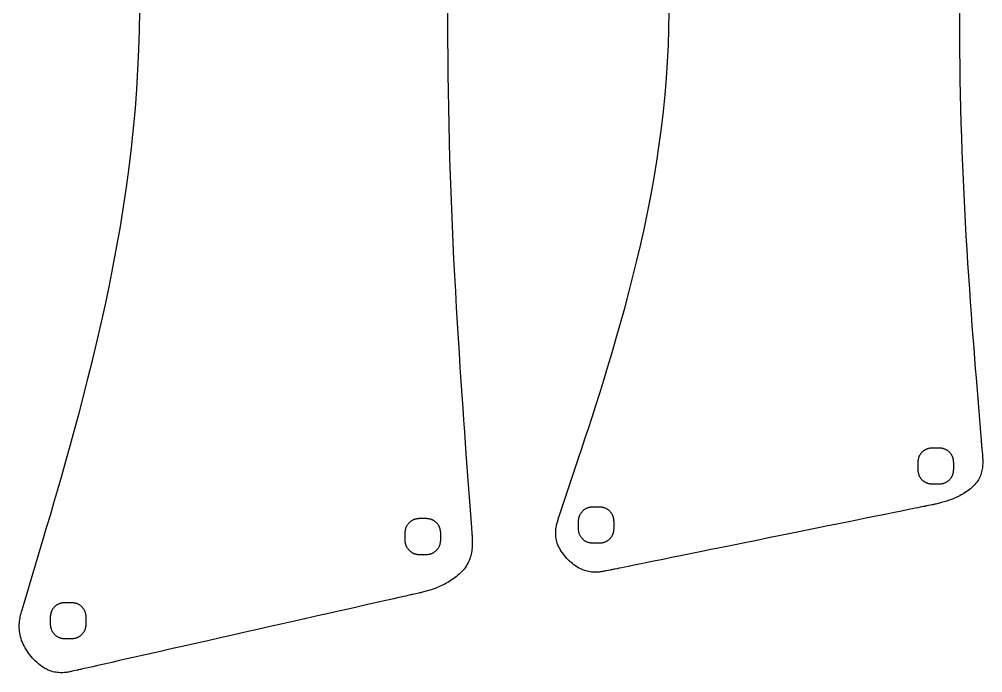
# Model space of a CAD drawing. Header units: millimetres. Extents: x 364 to 1012, y -1653 to -989.
# Drawn here: x 820.8 to 1012.4, y -1630.6 to -1500.6 of the extents above; entities that cross this region are included whole.
import ezdxf

# ---------------------------------------------------------------- set-up
doc = ezdxf.new("R2010")
doc.units = ezdxf.units.MM

msp = doc.modelspace()

# ---------------------------------------------------------------- linework, layer by layer
at = {"flags": 128}
for points in [[(905.985451, -1498.018766), (905.979526, -1501.389798), (905.985952, -1504.758687), (906.004728, -1508.125435), (906.035855, -1511.490039), (906.079332, -1514.852502), (906.135159, -1518.212821), (906.203336, -1521.570998), (906.283864, -1524.927033), (906.376742, -1528.280925), (906.481971, -1531.632675), (906.599549, -1534.982282), (906.729273, -1538.328379), (906.87011, -1541.664123), (907.020827, -1544.981302), (907.180188, -1548.271707), (907.346955, -1551.527127), (907.519896, -1554.739351), (907.697772, -1557.900169), (907.879348, -1561.00137), (908.063391, -1564.034743), (908.248662, -1566.992078), (908.433927, -1569.865163), (908.61795, -1572.645789), (908.799496, -1575.325745), (908.977329, -1577.89682), (909.150212, -1580.350803), (909.316911, -1582.679484), (909.47619, -1584.874652), (909.626813, -1586.928096), (909.767544, -1588.831606), (910.721339, -1601.667342), (910.811735, -1602.883589), (910.825821, -1603.074941), (910.840355, -1603.283298), (910.854431, -1603.507417), (910.867139, -1603.746061), (910.877573, -1603.997988), (910.884824, -1604.261959), (910.887985, -1604.536735), (910.886147, -1604.821074), (910.878406, -1605.113737), (910.863851, -1605.413484), (910.841575, -1605.719075), (910.81067, -1606.029271), (910.770231, -1606.34283), (910.719347, -1606.658514), (910.657112, -1606.975082), (910.582618, -1607.291294), (910.494957, -1607.605911), (910.393222, -1607.917692), (910.276506, -1608.225397), (910.143899, -1608.527787), (909.99479, -1608.823814), (909.829744, -1609.113198), (909.649621, -1609.395852), (909.455282, -1609.67169), (909.247587, -1609.940624), (909.027396, -1610.202568), (908.79557, -1610.457435), (908.552968, -1610.705137), (908.300451, -1610.945588), (908.03888, -1611.1787), (907.769116, -1611.404387), (907.492016, -1611.622562), (907.208444, -1611.833137), (906.919257, -1612.036026), (906.625318, -1612.231142), (906.327487, -1612.418398), (906.026623, -1612.597706), (905.723587, -1612.768981), (905.419239, -1612.932133), (905.11444, -1613.087078), (904.810027, -1613.233783), (904.506755, -1613.372438), (904.205354, -1613.503288), (903.906556, -1613.626579), (903.61109, -1613.742553), (903.31969, -1613.85146), (903.033086, -1613.953541), (902.752009, -1614.049043), (902.47719, -1614.138211), (902.209361, -1614.221289), (901.949252, -1614.298523), (901.697595, -1614.370159), (901.455122, -1614.43644), (901.222562, -1614.497613), (901.000647, -1614.553922), (900.79011, -1614.605613), (900.59168, -1614.652929), (900.406089, -1614.696118), (900.234069, -1614.735424), (899.074182, -1614.997292), (899.072792, -1614.997606), (899.063063, -1614.999802), (899.036656, -1615.005763), (898.985233, -1615.017373), (898.900454, -1615.036512), (898.773981, -1615.065064), (898.597474, -1615.104911), (898.362594, -1615.157937), (898.061003, -1615.226022), (897.684361, -1615.311051), (897.224332, -1615.414905), (896.672572, -1615.539467), (896.020748, -1615.68662), (895.260516, -1615.858246), (894.38354, -1616.056228), (893.381479, -1616.282448), (892.245996, -1616.538789), (890.968751, -1616.827134), (889.541406, -1617.149363), (887.955622, -1617.507362), (886.207228, -1617.902071), (884.308733, -1618.330666), (882.276817, -1618.789381), (880.128154, -1619.274452), (877.879426, -1619.782114), (875.547308, -1620.308601), (873.148478, -1620.850149), (870.699616, -1621.402991), (868.217397, -1621.963365), (865.7185, -1622.527503), (863.219604, -1623.091642), (860.737385, -1623.652015), (858.288522, -1624.204858), (855.889693, -1624.746406), (853.557574, -1625.272893), (851.308846, -1625.780554), (849.160184, -1626.265626), (847.128267, -1626.724341), (845.229773, -1627.152936), (843.481379, -1627.547645), (841.895595, -1627.905643), (840.46825, -1628.227873), (839.191005, -1628.516218), (838.055522, -1628.772559), (837.053461, -1628.998779), (836.176485, -1629.196761), (835.416253, -1629.368387), (834.764428, -1629.51554), (834.212669, -1629.640102), (833.752639, -1629.743956), (833.375998, -1629.828985), (833.074407, -1629.89707), (832.839527, -1629.950095), (832.66302, -1629.989943), (832.536547, -1630.018495), (832.451767, -1630.037634), (832.400344, -1630.049243), (832.373938, -1630.055204), (832.364209, -1630.057401), (832.362819, -1630.057715), (831.360691, -1630.283927), (831.202969, -1630.319336), (831.030887, -1630.356824), (830.845123, -1630.395079), (830.646347, -1630.432785), (830.435237, -1630.468629), (830.212464, -1630.501298), (829.978703, -1630.529477), (829.734628, -1630.551852), (829.480912, -1630.567111), (829.21823, -1630.573938), (828.947256, -1630.571021), (828.668665, -1630.557045), (828.383128, -1630.530697), (828.091321, -1630.490662), (827.793917, -1630.435629), (827.491592, -1630.364281), (827.185018, -1630.275305), (826.874868, -1630.167389), (826.56182, -1630.039217), (826.246543, -1629.889476), (825.929796, -1629.717282), (825.61266, -1629.523462), (825.296299, -1629.309274), (824.981878, -1629.075976), (824.670559, -1628.824823), (824.363507, -1628.557075), (824.061885, -1628.273988), (823.766858, -1627.976818), (823.479589, -1627.666825), (823.201242, -1627.345264), (822.932981, -1627.013394), (822.675971, -1626.672471), (822.431373, -1626.323753), (822.200354, -1625.968497), (821.984076, -1625.607961), (821.783703, -1625.243401), (821.600399, -1624.876074), (821.435328, -1624.50724), (821.289655, -1624.138153), (821.164542, -1623.770072), (821.060735, -1623.40417), (820.977311, -1623.041278), (820.912925, -1622.682146), (820.866233, -1622.327522), (820.835893, -1621.978153), (820.820562, -1621.634789), (820.818896, -1621.298177), (820.829551, -1620.969064), (820.851186, -1620.6482), (820.882456, -1620.336333), (820.922019, -1620.03421), (820.96853, -1619.742579), (821.020647, -1619.462191), (821.077026, -1619.193791), (821.136325, -1618.938129), (821.1972, -1618.695952), (821.258309, -1618.468009), (821.318306, -1618.255049), (821.37585, -1618.057818), (821.77227, -1616.728637)], [(821.77227, -1616.728637), (825.707785, -1603.541228), (826.32666, -1601.465893), (826.998758, -1599.202843), (827.718267, -1596.76217), (828.479378, -1594.153971), (829.276282, -1591.388339), (830.103165, -1588.47537), (830.95422, -1585.425159), (831.823635, -1582.2478), (832.705601, -1578.953388), (833.594306, -1575.552018), (834.483941, -1572.053785), (835.368695, -1568.468782), (836.242757, -1564.807106), (837.100318, -1561.078851), (837.935567, -1557.294111), (838.742695, -1553.462982), (839.515889, -1549.595559), (840.249342, -1545.701935), (840.937241, -1541.792206), (841.573776, -1537.876466), (842.154059, -1533.963132), (842.676888, -1530.053902), (843.141981, -1526.148796), (843.549056, -1522.247836), (843.897833, -1518.351042), (844.188032, -1514.458432), (844.41937, -1510.570029), (844.591567, -1506.685851), (844.704342, -1502.805919), (844.757412, -1498.930254)], [(1007.755809, -1498.411869), (1007.750224, -1501.264281), (1007.756281, -1504.11488), (1007.773981, -1506.963666), (1007.803323, -1509.810639), (1007.844308, -1512.6558), (1007.896935, -1515.499146), (1007.961203, -1518.340681), (1008.037115, -1521.180403), (1008.124669, -1524.018312), (1008.223866, -1526.854408), (1008.334703, -1529.688691), (1008.456991, -1532.520004), (1008.589754, -1535.342556), (1008.731831, -1538.1494), (1008.882057, -1540.933589), (1009.039264, -1543.688175), (1009.20229, -1546.406211), (1009.36997, -1549.080749), (1009.541137, -1551.704842), (1009.714629, -1554.271542), (1009.88928, -1556.773903), (1010.063924, -1559.204975), (1010.237398, -1561.557812), (1010.408537, -1563.825467), (1010.576175, -1566.000992), (1010.739147, -1568.077439), (1010.89629, -1570.047861), (1011.046439, -1571.905311), (1011.188427, -1573.642841), (1011.321091, -1575.253503), (1012.220209, -1586.114511), (1012.305423, -1587.143643), (1012.318701, -1587.305556), (1012.332403, -1587.481858), (1012.345672, -1587.671497), (1012.357651, -1587.873426), (1012.367486, -1588.086596), (1012.374322, -1588.309956), (1012.377302, -1588.542458), (1012.37557, -1588.783053), (1012.368272, -1589.030691), (1012.354551, -1589.284323), (1012.333552, -1589.5429), (1012.304419, -1589.805373), (1012.266298, -1590.070693), (1012.218331, -1590.33781), (1012.159664, -1590.605675), (1012.08944, -1590.87324), (1012.006805, -1591.139454), (1011.910902, -1591.403268), (1011.800876, -1591.663634), (1011.675872, -1591.919503), (1011.53531, -1592.169987), (1011.379725, -1592.41485), (1011.209928, -1592.654019), (1011.026729, -1592.88742), (1010.830941, -1593.11498), (1010.623372, -1593.336625), (1010.404836, -1593.552281), (1010.176141, -1593.761875), (1009.9381, -1593.965334), (1009.691524, -1594.162583), (1009.437224, -1594.353549), (1009.176009, -1594.538158), (1008.908693, -1594.716337), (1008.636084, -1594.888013), (1008.358995, -1595.053111), (1008.078238, -1595.211558), (1007.794621, -1595.36328), (1007.508956, -1595.508205), (1007.222055, -1595.646257), (1006.934729, -1595.777364), (1006.647767, -1595.901499), (1006.36188, -1596.018823), (1006.077757, -1596.129542), (1005.796088, -1596.233865), (1005.51756, -1596.331997), (1005.242865, -1596.424149), (1004.97269, -1596.510525), (1004.707726, -1596.591334), (1004.448662, -1596.666784), (1004.196186, -1596.737081), (1003.950988, -1596.802433), (1003.713758, -1596.863048), (1003.485184, -1596.919132), (1003.265956, -1596.970894), (1003.056763, -1597.01854), (1002.858294, -1597.062278), (1002.67124, -1597.102315), (1002.496288, -1597.13886), (1002.334129, -1597.172119), (1001.240733, -1597.393699), (1001.239423, -1597.393965), (1001.230252, -1597.395823), (1001.205359, -1597.400867), (1001.156883, -1597.41069), (1001.076964, -1597.426885), (1000.957741, -1597.451045), (1000.791353, -1597.484761), (1000.569938, -1597.529629), (1000.285635, -1597.58724), (999.930585, -1597.659188), (999.496927, -1597.747064), (998.976798, -1597.852463), (998.362339, -1597.976977), (997.645688, -1598.122199), (996.818985, -1598.289722), (995.874369, -1598.481139), (994.803978, -1598.698043), (993.599952, -1598.942027), (992.25443, -1599.214683), (990.759552, -1599.517605), (989.111386, -1599.851589), (987.321724, -1600.214246), (985.406289, -1600.60239), (983.3808, -1601.012835), (981.260981, -1601.442394), (979.062553, -1601.887884), (976.801238, -1602.346116), (974.492758, -1602.813906), (972.152835, -1603.288068), (969.797189, -1603.765416), (967.441544, -1604.242764), (965.10162, -1604.716926), (962.79314, -1605.184717), (960.531825, -1605.642949), (958.333397, -1606.088438), (956.213578, -1606.517998), (954.188089, -1606.928443), (952.272654, -1607.316587), (950.482992, -1607.679244), (948.834826, -1608.013228), (947.339948, -1608.31615), (945.994426, -1608.588806), (944.7904, -1608.83279), (943.720009, -1609.049694), (942.775393, -1609.241111), (941.94869, -1609.408634), (941.232039, -1609.553856), (940.61758, -1609.67837), (940.097451, -1609.783769), (939.663793, -1609.871645), (939.308743, -1609.943593), (939.02444, -1610.001204), (938.803025, -1610.046071), (938.636637, -1610.079788), (938.517414, -1610.103948), (938.437494, -1610.120142), (938.389019, -1610.129966), (938.364126, -1610.135009), (938.354955, -1610.136868), (938.353645, -1610.137134), (937.408965, -1610.328544), (937.260284, -1610.358506), (937.098067, -1610.390226), (936.922952, -1610.422596), (936.735571, -1610.454501), (936.536563, -1610.484831), (936.326561, -1610.512473), (936.1062, -1610.536317), (935.876117, -1610.55525), (935.636946, -1610.568161), (935.389322, -1610.573938), (935.133882, -1610.57147), (934.871261, -1610.559644), (934.602093, -1610.53735), (934.327013, -1610.503474), (934.046659, -1610.456907), (933.761664, -1610.396536), (933.472665, -1610.321249), (933.180295, -1610.229935), (932.885192, -1610.121482), (932.587989, -1609.994778), (932.289399, -1609.849075), (931.990443, -1609.685074), (931.692219, -1609.503838), (931.395821, -1609.306431), (931.102349, -1609.093918), (930.812899, -1608.867361), (930.528568, -1608.627826), (930.250453, -1608.376375), (929.979652, -1608.114073), (929.717262, -1607.841983), (929.464379, -1607.56117), (929.222102, -1607.272697), (928.991526, -1606.977628), (928.77375, -1606.677026), (928.56987, -1606.371957), (928.380984, -1606.063483), (928.208189, -1605.752669), (928.05258, -1605.440578), (927.915258, -1605.128274), (927.797317, -1604.816821), (927.699461, -1604.507211), (927.620819, -1604.200149), (927.560124, -1603.896268), (927.516109, -1603.596201), (927.487508, -1603.300582), (927.473055, -1603.010043), (927.471485, -1602.725217), (927.481529, -1602.446737), (927.501924, -1602.175237), (927.531401, -1601.911349), (927.568696, -1601.655706), (927.612541, -1601.408942), (927.661671, -1601.17169), (927.714818, -1600.944583), (927.770717, -1600.728253), (927.828103, -1600.523335), (927.885708, -1600.33046), (927.942266, -1600.150262), (927.996512, -1599.983375), (928.370206, -1598.858684)], [(928.370206, -1598.858684), (932.080115, -1587.700106), (932.663513, -1585.944054), (933.297082, -1584.029165), (933.975345, -1581.96398), (934.692825, -1579.757043), (935.444045, -1577.416892), (936.223528, -1574.952073), (937.025795, -1572.371125), (937.84537, -1569.682591), (938.676777, -1566.895011), (939.514536, -1564.016929), (940.353172, -1561.056885), (941.187207, -1558.023422), (942.011163, -1554.925081), (942.819564, -1551.770403), (943.606932, -1548.567931), (944.36779, -1545.326206), (945.09666, -1542.053771), (945.788068, -1538.759166), (946.436532, -1535.450934), (947.036578, -1532.137615), (947.583595, -1528.826332), (948.076453, -1525.518523), (948.514884, -1522.214203), (948.898623, -1518.91339), (949.227407, -1515.616103), (949.500969, -1512.322356), (949.719046, -1509.032169), (949.881371, -1505.745557), (949.987682, -1502.462537), (950.03771, -1499.183128)], [(999.461708, -1589.444929), (999.46164, -1589.773717), (999.461662, -1589.825453), (999.461884, -1589.881826), (999.462505, -1589.942546), (999.463725, -1590.007318), (999.465744, -1590.075848), (999.468762, -1590.147845), (999.47298, -1590.223015), (999.478597, -1590.301065), (999.485813, -1590.381701), (999.494829, -1590.46463), (999.505844, -1590.54956), (999.519059, -1590.636196), (999.534673, -1590.724246), (999.552888, -1590.813418), (999.573902, -1590.903416), (999.597915, -1590.993949), (999.625128, -1591.084723), (999.655741, -1591.175445), (999.689955, -1591.265822), (999.727967, -1591.35556), (999.769922, -1591.444391), (999.815722, -1591.532136), (999.865217, -1591.618643), (999.918251, -1591.703758), (999.974671, -1591.787329), (1000.034325, -1591.8692), (1000.097059, -1591.94922), (1000.162719, -1592.027233), (1000.231153, -1592.103088), (1000.302207, -1592.176631), (1000.375728, -1592.247708), (1000.451562, -1592.316165), (1000.529555, -1592.38185), (1000.609555, -1592.444609), (1000.691409, -1592.504287), (1000.774962, -1592.560734), (1000.860063, -1592.613794), (1000.946556, -1592.663314), (1001.034289, -1592.70914), (1001.123109, -1592.751121), (1001.212838, -1592.78916), (1001.303208, -1592.823399), (1001.393925, -1592.854037), (1001.484695, -1592.881276), (1001.575224, -1592.905314), (1001.665221, -1592.926353), (1001.754392, -1592.944591), (1001.842442, -1592.960229), (1001.92908, -1592.973467), (1002.014012, -1592.984505), (1002.096944, -1592.993542), (1002.177584, -1593.00078), (1002.255636, -1593.006417), (1002.330811, -1593.010654), (1002.402812, -1593.013691), (1002.471347, -1593.015728), (1002.536124, -1593.016964), (1002.596848, -1593.0176), (1002.653226, -1593.017836), (1003.03378, -1593.017887), (1003.362608, -1593.017941), (1003.41435, -1593.017917), (1003.47073, -1593.017693), (1003.531457, -1593.01707), (1003.596236, -1593.015847), (1003.664775, -1593.013825), (1003.736779, -1593.010804), (1003.811958, -1593.006582), (1003.890016, -1593.000962), (1003.97066, -1592.993741), (1004.053598, -1592.984721), (1004.138535, -1592.973702), (1004.225181, -1592.960482), (1004.313239, -1592.944862), (1004.402417, -1592.926643), (1004.492423, -1592.905623), (1004.582963, -1592.881603), (1004.673742, -1592.854383), (1004.76447, -1592.823763), (1004.854852, -1592.789543), (1004.944595, -1592.751522), (1005.033429, -1592.709561), (1005.121177, -1592.663751), (1005.207686, -1592.614248), (1005.292803, -1592.561205), (1005.376373, -1592.504774), (1005.458245, -1592.445111), (1005.538264, -1592.382367), (1005.616277, -1592.316696), (1005.692131, -1592.248252), (1005.765671, -1592.177187), (1005.836746, -1592.103656), (1005.905201, -1592.027812), (1005.970882, -1591.949807), (1006.033638, -1591.869795), (1006.093315, -1591.78793), (1006.149757, -1591.704365), (1006.202813, -1591.619254), (1006.252329, -1591.532749), (1006.298152, -1591.445003), (1006.340129, -1591.356172), (1006.378163, -1591.26643), (1006.412399, -1591.176049), (1006.443033, -1591.085321), (1006.470268, -1590.994539), (1006.494302, -1590.903998), (1006.515337, -1590.81399), (1006.533571, -1590.724808), (1006.549206, -1590.636747), (1006.56244, -1590.550098), (1006.573474, -1590.465156), (1006.582509, -1590.382214), (1006.589743, -1590.301564), (1006.595377, -1590.223502), (1006.599611, -1590.148319), (1006.602645, -1590.076309), (1006.604679, -1590.007766), (1006.605913, -1589.942981), (1006.606546, -1589.88225), (1006.60678, -1589.825865), (1006.606816, -1589.445265), (1006.606831, -1589.116451), (1006.6068, -1589.064712), (1006.60657, -1589.008333), (1006.60594, -1588.947609), (1006.60471, -1588.882832), (1006.602679, -1588.814297), (1006.59965, -1588.742295), (1006.595422, -1588.667121), (1006.589795, -1588.589067), (1006.582567, -1588.508428), (1006.573541, -1588.425496), (1006.562514, -1588.340563), (1006.549289, -1588.253925), (1006.533665, -1588.165874), (1006.515441, -1588.076702), (1006.494418, -1587.986705), (1006.470397, -1587.896174), (1006.443176, -1587.805403), (1006.412556, -1587.714684), (1006.378338, -1587.624314), (1006.34032, -1587.534582), (1006.298363, -1587.445761), (1006.25256, -1587.358025), (1006.203065, -1587.271529), (1006.15003, -1587.186426), (1006.093609, -1587.10287), (1006.033956, -1587.021013), (1005.971222, -1586.94101), (1005.905563, -1586.863012), (1005.837131, -1586.787174), (1005.766078, -1586.713649), (1005.692558, -1586.64259), (1005.616725, -1586.574151), (1005.538731, -1586.508484), (1005.45873, -1586.445744), (1005.376876, -1586.386082), (1005.29332, -1586.329654), (1005.208218, -1586.276612), (1005.12172, -1586.227109), (1005.03398, -1586.181299), (1004.945154, -1586.139335), (1004.855416, -1586.101311), (1004.765036, -1586.067087), (1004.674309, -1586.036462), (1004.583526, -1586.009237), (1004.492983, -1585.985211), (1004.402971, -1585.964184), (1004.313786, -1585.945957), (1004.225719, -1585.93033), (1004.139065, -1585.917101), (1004.054117, -1585.906073), (1003.971168, -1585.897043), (1003.890513, -1585.889814), (1003.812442, -1585.884184), (1003.737252, -1585.879954), (1003.665234, -1585.876924), (1003.596683, -1585.874893), (1003.531891, -1585.873662), (1003.471154, -1585.873031), (1003.414761, -1585.8728), (1003.034117, -1585.87278), (1002.705342, -1585.87275), (1002.653609, -1585.872779), (1002.597237, -1585.873008), (1002.53652, -1585.873635), (1002.471751, -1585.874863), (1002.403223, -1585.87689), (1002.331229, -1585.879916), (1002.256063, -1585.884142), (1002.178017, -1585.889767), (1002.097385, -1585.896992), (1002.01446, -1585.906016), (1001.929535, -1585.91704), (1001.842903, -1585.930263), (1001.754858, -1585.945885), (1001.665692, -1585.964107), (1001.5757, -1585.985128), (1001.485173, -1586.009148), (1001.394406, -1586.036367), (1001.303691, -1586.066986), (1001.213321, -1586.101204), (1001.12359, -1586.139222), (1001.034768, -1586.181179), (1000.947031, -1586.226983), (1000.860533, -1586.276478), (1000.775427, -1586.329514), (1000.691866, -1586.385936), (1000.610004, -1586.44559), (1000.529995, -1586.508324), (1000.451991, -1586.573983), (1000.376147, -1586.642416), (1000.302615, -1586.713468), (1000.231549, -1586.786986), (1000.163103, -1586.862818), (1000.097429, -1586.940808), (1000.034681, -1587.020805), (999.975014, -1587.102655), (999.918579, -1587.186205), (999.865531, -1587.271301), (999.816023, -1587.357791), (999.770208, -1587.44552), (999.728239, -1587.534336), (999.690212, -1587.624062), (999.655984, -1587.714428), (999.625358, -1587.80514), (999.59813, -1587.895906), (999.574104, -1587.986432), (999.553076, -1588.076425), (999.534849, -1588.165592), (999.519222, -1588.253639), (999.505995, -1588.340273), (999.494967, -1588.425201), (999.48594, -1588.50813), (999.478713, -1588.588766), (999.473085, -1588.666816), (999.468857, -1588.741987), (999.465828, -1588.813985), (999.4638, -1588.882518), (999.462571, -1588.947292), (999.461942, -1589.008014), (999.461713, -1589.064389), (999.461708, -1589.444929)], [(931.935728, -1601.190072), (931.935739, -1601.518964), (931.935774, -1601.570716), (931.936009, -1601.627108), (931.936644, -1601.687847), (931.937878, -1601.752638), (931.939914, -1601.821189), (931.942948, -1601.893207), (931.947183, -1601.968399), (931.952816, -1602.046469), (931.96005, -1602.127126), (931.969082, -1602.210077), (931.980114, -1602.295026), (931.993346, -1602.381682), (932.008976, -1602.469751), (932.027205, -1602.558939), (932.048233, -1602.648953), (932.07226, -1602.7395), (932.099485, -1602.830286), (932.13011, -1602.921018), (932.164333, -1603.011403), (932.202354, -1603.101147), (932.244316, -1603.18998), (932.290122, -1603.277725), (932.339621, -1603.364229), (932.392658, -1603.44934), (932.44908, -1603.532904), (932.508734, -1603.614767), (932.571468, -1603.694777), (932.637128, -1603.77278), (932.705559, -1603.848622), (932.77661, -1603.922151), (932.850128, -1603.993214), (932.925958, -1604.061657), (933.003947, -1604.127327), (933.083943, -1604.19007), (933.165793, -1604.249734), (933.249341, -1604.306166), (933.334437, -1604.359211), (933.420925, -1604.408716), (933.508654, -1604.45453), (933.597469, -1604.496498), (933.687196, -1604.534526), (933.777562, -1604.568755), (933.868275, -1604.599384), (933.959042, -1604.626615), (934.049569, -1604.650646), (934.139565, -1604.671679), (934.228733, -1604.689912), (934.316783, -1604.705545), (934.403419, -1604.718779), (934.488349, -1604.729814), (934.571281, -1604.738848), (934.651919, -1604.746084), (934.729972, -1604.751719), (934.805145, -1604.755955), (934.877147, -1604.758991), (934.945682, -1604.761027), (935.010458, -1604.762263), (935.071182, -1604.762899), (935.12756, -1604.763135), (935.1793, -1604.763171), (935.226238, -1604.763173), (935.268737, -1604.763175), (935.307291, -1604.763177), (935.342392, -1604.763178), (935.374533, -1604.76318), (935.404209, -1604.763182), (935.431911, -1604.763183), (935.458135, -1604.763184), (935.483371, -1604.763185), (935.508114, -1604.763186), (935.532858, -1604.763187), (935.558094, -1604.763188), (935.584317, -1604.76319), (935.61202, -1604.763191), (935.641695, -1604.763192), (935.673836, -1604.763193), (935.708938, -1604.763195), (935.747491, -1604.763197), (935.789991, -1604.7632), (935.836929, -1604.763201), (935.888669, -1604.76317), (935.945047, -1604.762941), (936.005771, -1604.762309), (936.070547, -1604.76108), (936.139083, -1604.75905), (936.211084, -1604.756021), (936.286259, -1604.751793), (936.364312, -1604.746165), (936.444952, -1604.738938), (936.527884, -1604.729911), (936.612816, -1604.718885), (936.699455, -1604.70566), (936.787506, -1604.690036), (936.876677, -1604.671812), (936.966676, -1604.650789), (937.057207, -1604.626768), (937.147978, -1604.599547), (937.238695, -1604.568927), (937.329066, -1604.534708), (937.418798, -1604.496691), (937.50762, -1604.454734), (937.595355, -1604.408931), (937.681851, -1604.359435), (937.766954, -1604.306401), (937.85051, -1604.24998), (937.932368, -1604.190327), (938.012372, -1604.127594), (938.090371, -1604.061936), (938.166211, -1603.993503), (938.239738, -1603.922452), (938.310799, -1603.848933), (938.379241, -1603.773101), (938.44491, -1603.695109), (938.507654, -1603.615111), (938.567319, -1603.533258), (938.623752, -1603.449704), (938.6768, -1603.364604), (938.726308, -1603.278109), (938.772125, -1603.190373), (938.814097, -1603.10155), (938.852129, -1603.011816), (938.886362, -1602.921441), (938.916996, -1602.830718), (938.944232, -1602.73994), (938.968269, -1602.649403), (938.989307, -1602.559397), (939.007545, -1602.470217), (939.023184, -1602.382156), (939.036424, -1602.295508), (939.047464, -1602.210566), (939.056505, -1602.127623), (939.063746, -1602.046973), (939.069388, -1601.968908), (939.073629, -1601.893723), (939.07667, -1601.821711), (939.078712, -1601.753165), (939.079953, -1601.688379), (939.080593, -1601.627645), (939.080834, -1601.571258), (939.080915, -1601.190644), (939.080996, -1600.861894), (939.080975, -1600.810165), (939.080755, -1600.753798), (939.080137, -1600.693085), (939.078919, -1600.628322), (939.076903, -1600.559798), (939.073887, -1600.487809), (939.069671, -1600.412648), (939.064057, -1600.334608), (939.056842, -1600.253981), (939.047828, -1600.171061), (939.036814, -1600.086141), (939.0236, -1599.999513), (939.007987, -1599.911472), (938.989772, -1599.822311), (938.968758, -1599.732322), (938.944744, -1599.641799), (938.91753, -1599.551033), (938.886914, -1599.460319), (938.852698, -1599.369951), (938.814682, -1599.280221), (938.772724, -1599.191398), (938.726917, -1599.10366), (938.677418, -1599.017159), (938.624378, -1598.93205), (938.56795, -1598.848487), (938.508289, -1598.76662), (938.445547, -1598.686606), (938.379879, -1598.608597), (938.311436, -1598.532745), (938.240373, -1598.459206), (938.166844, -1598.388132), (938.091002, -1598.319676), (938.012998, -1598.253993), (937.932989, -1598.191235), (937.851126, -1598.131556), (937.767564, -1598.075109), (937.682455, -1598.022048), (937.595953, -1597.972527), (937.508211, -1597.926696), (937.419384, -1597.884713), (937.329646, -1597.846669), (937.239269, -1597.812426), (937.148546, -1597.781781), (937.05777, -1597.754537), (936.967233, -1597.730491), (936.877231, -1597.709446), (936.788054, -1597.691201), (936.699999, -1597.675554), (936.613356, -1597.662308), (936.52842, -1597.651263), (936.445483, -1597.642216), (936.36484, -1597.634971), (936.286784, -1597.629325), (936.211606, -1597.625079), (936.139602, -1597.622034), (936.071062, -1597.61999), (936.006283, -1597.618746), (935.945557, -1597.618103), (935.889176, -1597.61786), (935.508607, -1597.617764), (935.179793, -1597.617749), (935.128053, -1597.61778), (935.071675, -1597.61801), (935.010951, -1597.618641), (934.946174, -1597.619871), (934.877638, -1597.621901), (934.805636, -1597.62493), (934.730462, -1597.629159), (934.652408, -1597.634789), (934.571768, -1597.642017), (934.488834, -1597.651045), (934.403901, -1597.662074), (934.317261, -1597.675301), (934.229208, -1597.69093), (934.140035, -1597.709156), (934.050036, -1597.730183), (933.959502, -1597.754209), (933.868728, -1597.781435), (933.778007, -1597.812062), (933.687633, -1597.846287), (933.597898, -1597.884312), (933.509072, -1597.926277), (933.421333, -1597.972089), (933.334831, -1598.021594), (933.249723, -1598.074638), (933.166162, -1598.131068), (933.084299, -1598.190732), (933.00429, -1598.253474), (932.926285, -1598.319142), (932.85044, -1598.387584), (932.776908, -1598.458644), (932.705841, -1598.532171), (932.637394, -1598.608009), (932.57172, -1598.686008), (932.508971, -1598.766012), (932.449302, -1598.847869), (932.392864, -1598.931424), (932.339813, -1599.016526), (932.290301, -1599.103019), (932.244482, -1599.190752), (932.202508, -1599.279571), (932.164474, -1599.369298), (932.13024, -1599.459664), (932.099605, -1599.550375), (932.072369, -1599.641141), (932.048332, -1599.731665), (932.027295, -1599.821656), (932.009058, -1599.910819), (931.99342, -1599.998864), (931.980181, -1600.085494), (931.969143, -1600.170417), (931.960104, -1600.253342), (931.952866, -1600.333973), (931.947226, -1600.412018), (931.942987, -1600.487184), (931.939948, -1600.559177), (931.93791, -1600.627706), (931.93667, -1600.692474), (931.936032, -1600.753192), (931.935794, -1600.809563), (931.935728, -1601.190072)], [(897.475783, -1603.482402), (897.475715, -1603.81119), (897.475737, -1603.862926), (897.475959, -1603.9193), (897.47658, -1603.980019), (897.4778, -1604.044791), (897.479819, -1604.113321), (897.482837, -1604.185318), (897.487055, -1604.260488), (897.492672, -1604.338538), (897.499888, -1604.419174), (897.508904, -1604.502103), (897.519919, -1604.587033), (897.533134, -1604.673669), (897.548748, -1604.761719), (897.566962, -1604.850891), (897.587976, -1604.940889), (897.61199, -1605.031422), (897.639203, -1605.122196), (897.669816, -1605.212918), (897.70403, -1605.303295), (897.742042, -1605.393033), (897.783997, -1605.481864), (897.829797, -1605.569609), (897.879292, -1605.656116), (897.932326, -1605.741231), (897.988746, -1605.824802), (898.0484, -1605.906673), (898.111134, -1605.986693), (898.176794, -1606.064706), (898.245228, -1606.140561), (898.316282, -1606.214104), (898.389803, -1606.285181), (898.465636, -1606.353638), (898.54363, -1606.419323), (898.62363, -1606.482082), (898.705484, -1606.54176), (898.789037, -1606.598207), (898.874138, -1606.651267), (898.960631, -1606.700787), (899.048364, -1606.746613), (899.137184, -1606.788594), (899.226913, -1606.826633), (899.317283, -1606.860872), (899.408, -1606.89151), (899.49877, -1606.918749), (899.589299, -1606.942787), (899.679296, -1606.963826), (899.768467, -1606.982064), (899.856517, -1606.997702), (899.943155, -1607.01094), (900.028086, -1607.021978), (900.111019, -1607.031015), (900.191658, -1607.038253), (900.269711, -1607.04389), (900.344886, -1607.048127), (900.416887, -1607.051164), (900.485422, -1607.053201), (900.550199, -1607.054437), (900.610923, -1607.055073), (900.667301, -1607.055309), (901.047855, -1607.05536), (901.376683, -1607.055415), (901.428425, -1607.05539), (901.484805, -1607.055166), (901.545532, -1607.054543), (901.610311, -1607.05332), (901.67885, -1607.051298), (901.750854, -1607.048277), (901.826032, -1607.044055), (901.904091, -1607.038435), (901.984735, -1607.031214), (902.067673, -1607.022194), (902.15261, -1607.011175), (902.239256, -1606.997955), (902.327314, -1606.982335), (902.416492, -1606.964116), (902.506497, -1606.943096), (902.597037, -1606.919076), (902.687817, -1606.891856), (902.778545, -1606.861236), (902.868927, -1606.827016), (902.958669, -1606.788995), (903.047503, -1606.747034), (903.135251, -1606.701225), (903.221761, -1606.651721), (903.306878, -1606.598678), (903.390448, -1606.542248), (903.47232, -1606.482584), (903.552338, -1606.41984), (903.630351, -1606.354169), (903.706206, -1606.285725), (903.779746, -1606.21466), (903.850821, -1606.14113), (903.919276, -1606.065285), (903.984957, -1605.98728), (904.047713, -1605.907268), (904.10739, -1605.825403), (904.163832, -1605.741838), (904.216888, -1605.656727), (904.266404, -1605.570222), (904.312227, -1605.482476), (904.354204, -1605.393645), (904.392238, -1605.303903), (904.426474, -1605.213522), (904.457108, -1605.122794), (904.484343, -1605.032012), (904.508377, -1604.941471), (904.529412, -1604.851463), (904.547646, -1604.762281), (904.563281, -1604.67422), (904.576515, -1604.587571), (904.587549, -1604.50263), (904.596584, -1604.419687), (904.603818, -1604.339037), (904.609452, -1604.260975), (904.613685, -1604.185792), (904.61672, -1604.113782), (904.618753, -1604.045239), (904.619988, -1603.980454), (904.620621, -1603.919723), (904.620855, -1603.863338), (904.620891, -1603.482738), (904.620906, -1603.153924), (904.620875, -1603.102185), (904.620644, -1603.045806), (904.620014, -1602.985082), (904.618785, -1602.920305), (904.616754, -1602.85177), (904.613725, -1602.779768), (904.609497, -1602.704594), (904.603869, -1602.62654), (904.596642, -1602.545901), (904.587616, -1602.462969), (904.576589, -1602.378036), (904.563364, -1602.291398), (904.54774, -1602.203347), (904.529516, -1602.114175), (904.508493, -1602.024178), (904.484472, -1601.933647), (904.457251, -1601.842876), (904.426631, -1601.752157), (904.392413, -1601.661787), (904.354395, -1601.572055), (904.312438, -1601.483234), (904.266635, -1601.395498), (904.21714, -1601.309002), (904.164105, -1601.223899), (904.107684, -1601.140343), (904.048031, -1601.058486), (903.985297, -1600.978483), (903.919638, -1600.900485), (903.851206, -1600.824647), (903.780153, -1600.751122), (903.706633, -1600.680063), (903.6308, -1600.611624), (903.552806, -1600.545957), (903.472805, -1600.483217), (903.390951, -1600.423555), (903.307395, -1600.367127), (903.222292, -1600.314085), (903.135794, -1600.264582), (903.048055, -1600.218772), (902.959229, -1600.176808), (902.869491, -1600.138784), (902.77911, -1600.10456), (902.688384, -1600.073935), (902.597601, -1600.04671), (902.507057, -1600.022684), (902.417046, -1600.001657), (902.327861, -1599.98343), (902.239794, -1599.967803), (902.15314, -1599.954574), (902.068192, -1599.943546), (901.985243, -1599.934516), (901.904588, -1599.927287), (901.826517, -1599.921657), (901.751327, -1599.917427), (901.679309, -1599.914397), (901.610758, -1599.912366), (901.545966, -1599.911135), (901.485229, -1599.910504), (901.428836, -1599.910273), (901.048192, -1599.910253), (900.719417, -1599.910223), (900.667684, -1599.910252), (900.611312, -1599.910481), (900.550595, -1599.911108), (900.485826, -1599.912336), (900.417298, -1599.914363), (900.345304, -1599.917389), (900.270138, -1599.921615), (900.192091, -1599.92724), (900.11146, -1599.934465), (900.028535, -1599.943489), (899.94361, -1599.954513), (899.856978, -1599.967736), (899.768933, -1599.983358), (899.679767, -1600.00158), (899.589775, -1600.022601), (899.499248, -1600.046621), (899.408481, -1600.07384), (899.317766, -1600.104459), (899.227396, -1600.138677), (899.137665, -1600.176695), (899.048843, -1600.218652), (898.961106, -1600.264456), (898.874608, -1600.313951), (898.789502, -1600.366987), (898.705941, -1600.423409), (898.624079, -1600.483063), (898.54407, -1600.545797), (898.466066, -1600.611456), (898.390222, -1600.679889), (898.31669, -1600.750941), (898.245624, -1600.824459), (898.177178, -1600.900291), (898.111504, -1600.978281), (898.048756, -1601.058278), (897.989089, -1601.140128), (897.932654, -1601.223678), (897.879606, -1601.308774), (897.830098, -1601.395264), (897.784283, -1601.482993), (897.742314, -1601.571809), (897.704287, -1601.661535), (897.670059, -1601.751901), (897.639433, -1601.842613), (897.612205, -1601.933379), (897.588179, -1602.023905), (897.567151, -1602.113898), (897.548924, -1602.203065), (897.533297, -1602.291112), (897.52007, -1602.377746), (897.509042, -1602.462674), (897.500015, -1602.545603), (897.492788, -1602.626239), (897.48716, -1602.70429), (897.482932, -1602.77946), (897.479903, -1602.851459), (897.477875, -1602.919991), (897.476646, -1602.984765), (897.476017, -1603.045487), (897.475788, -1603.101862), (897.475783, -1603.482402)], [(826.977801, -1620.20692), (826.977812, -1620.535812), (826.977847, -1620.587564), (826.978082, -1620.643956), (826.978717, -1620.704695), (826.979951, -1620.769486), (826.981986, -1620.838037), (826.985021, -1620.910055), (826.989256, -1620.985247), (826.994889, -1621.063317), (827.002123, -1621.143974), (827.011155, -1621.226925), (827.022187, -1621.311874), (827.035418, -1621.39853), (827.051049, -1621.486599), (827.069278, -1621.575787), (827.090306, -1621.665801), (827.114333, -1621.756348), (827.141558, -1621.847134), (827.172183, -1621.937866), (827.206406, -1622.028251), (827.244427, -1622.117995), (827.286389, -1622.206828), (827.332195, -1622.294573), (827.381694, -1622.381077), (827.434731, -1622.466188), (827.491153, -1622.549752), (827.550807, -1622.631615), (827.613541, -1622.711625), (827.679201, -1622.789628), (827.747632, -1622.86547), (827.818683, -1622.938999), (827.892201, -1623.010062), (827.968031, -1623.078505), (828.04602, -1623.144175), (828.126016, -1623.206918), (828.207865, -1623.266582), (828.291414, -1623.323014), (828.37651, -1623.376059), (828.462998, -1623.425564), (828.550727, -1623.471378), (828.639542, -1623.513346), (828.729268, -1623.551374), (828.819634, -1623.585603), (828.910348, -1623.616232), (829.001115, -1623.643463), (829.091642, -1623.667494), (829.181638, -1623.688527), (829.270806, -1623.70676), (829.358856, -1623.722393), (829.445492, -1623.735627), (829.530422, -1623.746662), (829.613354, -1623.755696), (829.693992, -1623.762932), (829.772045, -1623.768567), (829.847218, -1623.772803), (829.919219, -1623.775839), (829.987755, -1623.777875), (830.052531, -1623.779111), (830.113255, -1623.779747), (830.169633, -1623.779983), (830.221373, -1623.780019), (830.268311, -1623.780021), (830.31081, -1623.780023), (830.349363, -1623.780025), (830.384465, -1623.780026), (830.416606, -1623.780028), (830.446282, -1623.78003), (830.473984, -1623.780031), (830.500207, -1623.780032), (830.525444, -1623.780033), (830.550187, -1623.780034), (830.57493, -1623.780035), (830.600167, -1623.780036), (830.62639, -1623.780038), (830.654093, -1623.780039), (830.683768, -1623.78004), (830.715909, -1623.780041), (830.751011, -1623.780043), (830.789564, -1623.780045), (830.832064, -1623.780048), (830.879002, -1623.780049), (830.930741, -1623.780018), (830.987119, -1623.779789), (831.047844, -1623.779157), (831.11262, -1623.777928), (831.181155, -1623.775898), (831.253157, -1623.772869), (831.328331, -1623.768641), (831.406385, -1623.763013), (831.487025, -1623.755786), (831.569957, -1623.746759), (831.654889, -1623.735733), (831.741528, -1623.722508), (831.829579, -1623.706884), (831.91875, -1623.68866), (832.008749, -1623.667637), (832.09928, -1623.643616), (832.19005, -1623.616395), (832.280768, -1623.585775), (832.371139, -1623.551556), (832.460871, -1623.513539), (832.549693, -1623.471582), (832.637428, -1623.425779), (832.723924, -1623.376283), (832.809027, -1623.323249), (832.892583, -1623.266828), (832.974441, -1623.207175), (833.054445, -1623.144442), (833.132444, -1623.078784), (833.208284, -1623.010351), (833.281811, -1622.9393), (833.352872, -1622.865781), (833.421314, -1622.789949), (833.486983, -1622.711957), (833.549727, -1622.631958), (833.609392, -1622.550106), (833.665825, -1622.466552), (833.718873, -1622.381452), (833.768381, -1622.294957), (833.814198, -1622.207221), (833.85617, -1622.118398), (833.894202, -1622.028664), (833.928435, -1621.938289), (833.959069, -1621.847566), (833.986305, -1621.756788), (834.010342, -1621.666251), (834.03138, -1621.576245), (834.049618, -1621.487065), (834.065257, -1621.399004), (834.078497, -1621.312356), (834.089537, -1621.227414), (834.098577, -1621.144471), (834.105819, -1621.063821), (834.111461, -1620.985756), (834.115701, -1620.910571), (834.118743, -1620.838559), (834.120784, -1620.770013), (834.122026, -1620.705227), (834.122666, -1620.644493), (834.122907, -1620.588106), (834.122988, -1620.207492), (834.123069, -1619.878742), (834.123048, -1619.827013), (834.122828, -1619.770646), (834.12221, -1619.709933), (834.120992, -1619.64517), (834.118976, -1619.576646), (834.11596, -1619.504657), (834.111744, -1619.429496), (834.10613, -1619.351456), (834.098915, -1619.270829), (834.089901, -1619.187909), (834.078887, -1619.102989), (834.065673, -1619.016361), (834.05006, -1618.92832), (834.031845, -1618.839159), (834.010831, -1618.74917), (833.986817, -1618.658647), (833.959603, -1618.567881), (833.928987, -1618.477167), (833.894771, -1618.386799), (833.856755, -1618.297069), (833.814797, -1618.208246), (833.76899, -1618.120508), (833.719491, -1618.034007), (833.66645, -1617.948898), (833.610023, -1617.865335), (833.550362, -1617.783468), (833.48762, -1617.703454), (833.421952, -1617.625445), (833.353509, -1617.549593), (833.282446, -1617.476054), (833.208917, -1617.40498), (833.133075, -1617.336524), (833.055071, -1617.270841), (832.975062, -1617.208083), (832.893199, -1617.148404), (832.809637, -1617.091957), (832.724528, -1617.038896), (832.638026, -1616.989375), (832.550284, -1616.943544), (832.461457, -1616.901561), (832.371719, -1616.863517), (832.281342, -1616.829274), (832.190619, -1616.798629), (832.099842, -1616.771385), (832.009306, -1616.747339), (831.919304, -1616.726294), (831.830127, -1616.708049), (831.742072, -1616.692402), (831.655429, -1616.679156), (831.570493, -1616.668111), (831.487556, -1616.659064), (831.406913, -1616.651819), (831.328856, -1616.646173), (831.253679, -1616.641927), (831.181675, -1616.638882), (831.113135, -1616.636838), (831.048356, -1616.635594), (830.98763, -1616.634951), (830.931249, -1616.634708), (830.55068, -1616.634612), (830.221866, -1616.634597), (830.170126, -1616.634628), (830.113748, -1616.634858), (830.053024, -1616.635489), (829.988247, -1616.636719), (829.919711, -1616.638749), (829.847709, -1616.641778), (829.772535, -1616.646007), (829.69448, -1616.651637), (829.61384, -1616.658865), (829.530907, -1616.667893), (829.445974, -1616.678922), (829.359334, -1616.692149), (829.271281, -1616.707777), (829.182108, -1616.726004), (829.092109, -1616.747031), (829.001575, -1616.771057), (828.910801, -1616.798283), (828.82008, -1616.82891), (828.729706, -1616.863135), (828.63997, -1616.90116), (828.551145, -1616.943125), (828.463405, -1616.988937), (828.376904, -1617.038442), (828.291796, -1617.091486), (828.208235, -1617.147916), (828.126372, -1617.20758), (828.046362, -1617.270322), (827.968358, -1617.33599), (827.892513, -1617.404432), (827.818981, -1617.475492), (827.747914, -1617.549019), (827.679467, -1617.624857), (827.613793, -1617.702856), (827.551044, -1617.78286), (827.491375, -1617.864717), (827.434937, -1617.948272), (827.381886, -1618.033374), (827.332373, -1618.119867), (827.286554, -1618.2076), (827.244581, -1618.296419), (827.206547, -1618.386146), (827.172313, -1618.476512), (827.141678, -1618.567223), (827.114442, -1618.657989), (827.090405, -1618.748513), (827.069368, -1618.838504), (827.051131, -1618.927667), (827.035493, -1619.015712), (827.022254, -1619.102341), (827.011216, -1619.187265), (827.002177, -1619.27019), (826.994939, -1619.350821), (826.989299, -1619.428866), (826.98506, -1619.504032), (826.982021, -1619.576025), (826.979982, -1619.644554), (826.978743, -1619.709322), (826.978105, -1619.770039), (826.977867, -1619.826411), (826.977801, -1620.20692)]]:
    msp.add_lwpolyline(points, dxfattribs=at)

doc.saveas('drawing.dxf')
